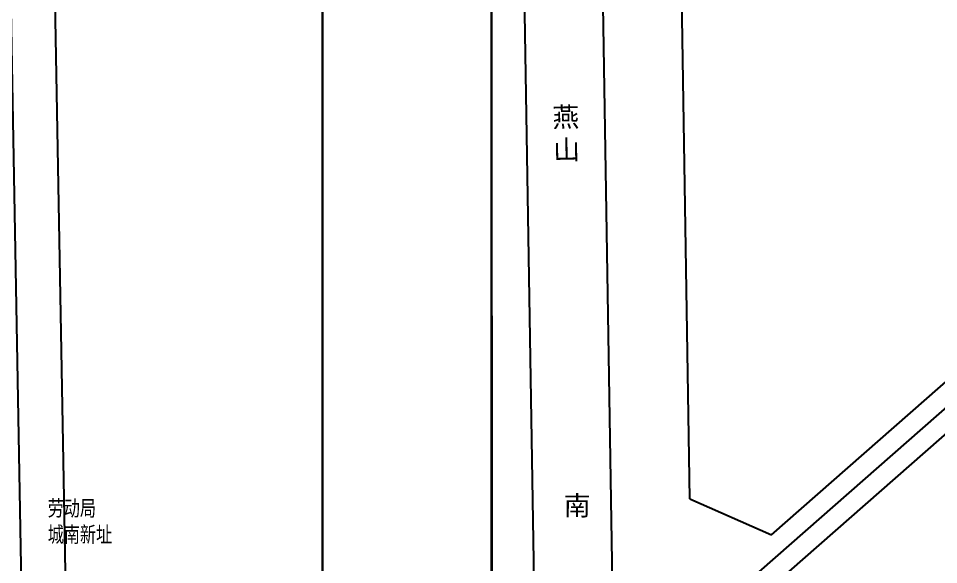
# Model space of a CAD drawing. Extents: x 529262 to 576451, y 2694391 to 2717535.
# Drawn here: x 565071.8 to 565258.9, y 2709445 to 2709556.1 of the extents above; entities that cross this region are included whole.
import ezdxf
from ezdxf.xclip import XClip

# ---------------------------------------------------------------- set-up
doc = ezdxf.new("R2010")
doc.units = 0
doc.header["$XCLIPFRAME"] = 0
for name, color, linetype in [('PP-COM', 7, 'Continuous'), ('RD-中线', 40, 'Continuous'), ('RD-红线', 7, 'Continuous'), ('RD-路名', 7, 'Continuous')]:
    doc.layers.add(name, color=color, linetype=linetype)
doc.layers.add('尺寸标注', color=7, linetype='Continuous', lineweight=18)
doc.styles.add('宋体', font='', dxfattribs={"width": 0.75})
doc.styles.add('黑体', font='simhei.ttf')
doc.styles.get('宋体').set_extended_font_data('SimSun')

# ---------------------------------------------------------------- blocks, each defined once
blk = doc.blocks.new('A$C19FD0107')
at = {"layer": 'RD-中线', "color": 8, "flags": 128}
blk.add_lwpolyline([(-5762.64, 14682.49), (-5762.64, 14832.98, 0.093166), (-5776.29, 14905.6), (-5791.17, 14943.77, -0.089115), (-5804.79, 15013.17), (-5808.36, 15235.17, -0.006763), (-5808.37, 15237.88), (-5807.76, 15293.23, 0.007241), (-5807.77, 15296.13), (-5817.04, 15811.91)], format="xyb", dxfattribs=at)
at = {"layer": 'RD-中线', "color": 8, "linetype": 'Continuous', "flags": 128}
blk.add_lwpolyline([(-5805.01, 15027.08), (-5614.1, 15194.8, 0.096165), (-5590.79, 15224.95), (-5567.05, 15272.1)], format="xyb", dxfattribs=at)
blk.add_lwpolyline([(-5919.17, 14695.76), (-5929.45, 15265.56)], dxfattribs=at)
at = {"layer": 'RD-红线', "color": 8, "linetype": 'Continuous', "flags": 128}
for points in [[(-5784.98, 15039.35), (-5611.46, 15191.8, 0.096165), (-5587.22, 15223.15), (-5579.75, 15237.99)], [(-5773.07, 15060.47), (-5616.74, 15197.81, 0.096165), (-5594.36, 15226.75), (-5591.68, 15232.07)]]:
    blk.add_lwpolyline(points, format="xyb", dxfattribs=at)
for points in [[(-5789.67, 15067.82), (-5791.99, 15212.52), (-5792.07, 15217.38)], [(-5915.6, 14996.82), (-5919.45, 15210.24), (-5919.54, 15215.11)], [(-5823.59, 15187.2), (-5820.67, 15005.67)]]:
    blk.add_lwpolyline(points, dxfattribs=at)
at = {"layer": 'RD-红线', "color": 8}
blk.add_lwpolyline([(-5789.67, 15067.82), (-5773.07, 15060.47, 0.639405)], format="xyb", dxfattribs=at)

msp = doc.modelspace()

# ---------------------------------------------------------------- linework, layer by layer
at = {"const_width": 0.5}
for points in [[(565286.483, 2709870.726), (565133.543, 2709870.659), (565133.687, 2709298.957), (565665.616, 2709299.237), (565665.521, 2709371.101), (565911.301, 2709371.252), (565911.184, 2709809.956), (565286.302, 2709807.243), (565286.483, 2709870.726)], [(564543.247, 2709852.188), (564390.328, 2709852.088), (564390.559, 2709280.688), (564922.468, 2709280.665), (564922.332, 2709352.706), (565168.072, 2709352.712), (565167.919, 2709791.396), (564543.048, 2709788.553), (564543.247, 2709852.188)]]:
    msp.add_lwpolyline(points, dxfattribs=at)

# ---------------------------------------------------------------- block references
at = {"layer": 'PP-COM'}
ref = msp.add_blockref('A$C19FD0107', (570997.993, 2694390.603), dxfattribs=at)
XClip(ref).set_block_clipping_path([(-9366.4383134884, 14428.6043910822), (-3328.4480743363, 17452.7484863754)])

# ---------------------------------------------------------------- texts
at = {"layer": 'RD-路名', "color": 7, "char_height": 4, "width": 50.99419, "attachment_point": 1, "style": '黑体'}
for s, insert, rotation in [('燕\\P山', (565180.331, 2709538.007), 1.34831), ('南', (565182.697, 2709459.037), 359.85477)]:
    msp.add_mtext(s, dxfattribs=dict(at, insert=insert, rotation=rotation))
at = {"layer": '尺寸标注', "color": 252, "insert": (565077.76, 2709458.1, 2761.055), "char_height": 4, "attachment_point": 1, "style": '宋体'}
msp.add_mtext('{\\H0.8x;劳动局\\P城南新址 }', dxfattribs=at)

doc.saveas('drawing.dxf')
